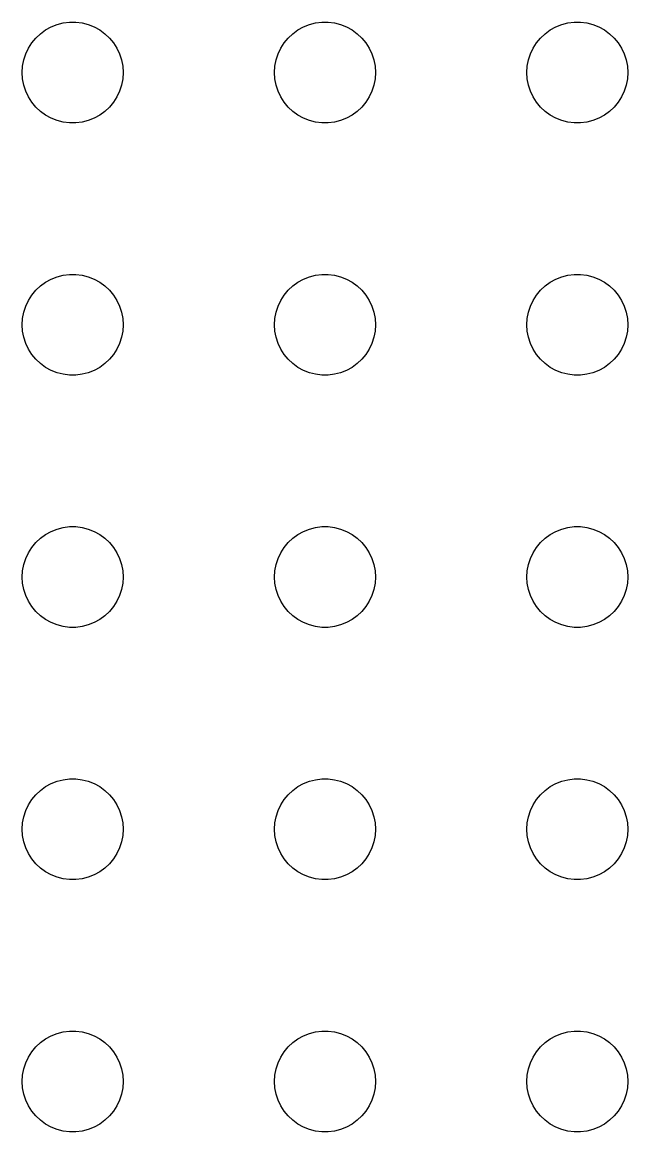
# Model space of a CAD drawing. Header units: metres. Extents: x -150 to 150, y -149 to 149.
# Drawn here: x -1.5 to 16.5, y 36 to 69 of the extents above; entities that cross this region are included whole.
import ezdxf

# ---------------------------------------------------------------- set-up
doc = ezdxf.new("R2010")
doc.units = ezdxf.units.M

msp = doc.modelspace()

# ---------------------------------------------------------------- linework, layer by layer
for p, q in [((-0.46352, 68.9266), (-0.28107, 68.9734)), ((-0.28107, 68.9734), (-0.09418, 68.997)), ((-0.09418, 68.997), (0.09418, 68.997)), ((0.09418, 68.997), (0.28107, 68.9734)), ((0.28107, 68.9734), (0.46352, 68.9266)), ((7.03647, 68.9266), (7.21892, 68.9734)), ((7.21892, 68.9734), (7.40581, 68.997)), ((7.40581, 68.997), (7.59418, 68.997)), ((7.59418, 68.997), (7.78107, 68.9734)), ((7.78107, 68.9734), (7.96352, 68.9266)), ((14.5365, 68.9266), (14.7189, 68.9734)), ((14.7189, 68.9734), (14.9058, 68.997)), ((14.9058, 68.997), (15.0942, 68.997)), ((15.0942, 68.997), (15.2811, 68.9734)), ((15.2811, 68.9734), (15.4635, 68.9266)), ((-1.09344, 68.5268), (-0.95613, 68.6558)), ((-0.95613, 68.6558), (-0.80373, 68.7665)), ((-0.80373, 68.7665), (-0.63866, 68.8572)), ((-0.63866, 68.8572), (-0.46352, 68.9266)), ((0.46352, 68.9266), (0.63866, 68.8572)), ((0.63866, 68.8572), (0.80373, 68.7665)), ((0.80373, 68.7665), (0.95613, 68.6558)), ((0.95613, 68.6558), (1.09344, 68.5268)), ((6.40654, 68.5268), (6.54385, 68.6558)), ((6.54385, 68.6558), (6.69626, 68.7665)), ((6.69626, 68.7665), (6.86133, 68.8572)), ((6.86133, 68.8572), (7.03647, 68.9266)), ((7.96352, 68.9266), (8.13866, 68.8572)), ((8.13866, 68.8572), (8.30373, 68.7665)), ((8.30373, 68.7665), (8.45613, 68.6558)), ((8.45613, 68.6558), (8.59344, 68.5268)), ((13.9065, 68.5268), (14.0439, 68.6558)), ((14.0439, 68.6558), (14.1963, 68.7665)), ((14.1963, 68.7665), (14.3613, 68.8572)), ((14.3613, 68.8572), (14.5365, 68.9266)), ((15.4635, 68.9266), (15.6387, 68.8572)), ((15.6387, 68.8572), (15.8037, 68.7665)), ((15.8037, 68.7665), (15.9561, 68.6558)), ((15.9561, 68.6558), (16.0934, 68.5268)), ((-1.31445, 68.2226), (-1.21352, 68.3817)), ((-1.21352, 68.3817), (-1.09344, 68.5268)), ((1.09344, 68.5268), (1.21352, 68.3817)), ((1.21352, 68.3817), (1.31445, 68.2226)), ((6.18553, 68.2226), (6.28647, 68.3817)), ((6.28647, 68.3817), (6.40654, 68.5268)), ((8.59344, 68.5268), (8.71352, 68.3817)), ((8.71352, 68.3817), (8.81445, 68.2226)), ((13.6855, 68.2226), (13.7865, 68.3817)), ((13.7865, 68.3817), (13.9065, 68.5268)), ((16.0934, 68.5268), (16.2135, 68.3817)), ((16.2135, 68.3817), (16.3145, 68.2226)), ((-1.45287, 67.873), (-1.39465, 68.0522)), ((-1.39465, 68.0522), (-1.31445, 68.2226)), ((1.31445, 68.2226), (1.39465, 68.0522)), ((1.39465, 68.0522), (1.45287, 67.873)), ((6.04712, 67.873), (6.10533, 68.0522)), ((6.10533, 68.0522), (6.18553, 68.2226)), ((8.81445, 68.2226), (8.89465, 68.0522)), ((8.89465, 68.0522), (8.95287, 67.873)), ((13.5471, 67.873), (13.6053, 68.0522)), ((13.6053, 68.0522), (13.6855, 68.2226)), ((16.3145, 68.2226), (16.3947, 68.0522)), ((16.3947, 68.0522), (16.4529, 67.873)), ((-1.5, 67.5), (-1.48816, 67.688)), ((-1.48816, 67.688), (-1.45287, 67.873)), ((1.45287, 67.873), (1.48816, 67.688)), ((1.48816, 67.688), (1.5, 67.5)), ((6, 67.5), (6.01183, 67.688)), ((6.01183, 67.688), (6.04712, 67.873)), ((8.95287, 67.873), (8.98816, 67.688)), ((8.98816, 67.688), (9, 67.5)), ((13.5, 67.5), (13.5118, 67.688)), ((13.5118, 67.688), (13.5471, 67.873)), ((16.4529, 67.873), (16.4882, 67.688)), ((16.4882, 67.688), (16.5, 67.5)), ((-1.48816, 67.312), (-1.5, 67.5)), ((-1.45287, 67.127), (-1.48816, 67.312)), ((1.48816, 67.312), (1.45287, 67.127)), ((1.5, 67.5), (1.48816, 67.312)), ((6.01183, 67.312), (6, 67.5)), ((6.04712, 67.127), (6.01183, 67.312)), ((8.98816, 67.312), (8.95287, 67.127)), ((9, 67.5), (8.98816, 67.312)), ((13.5118, 67.312), (13.5, 67.5)), ((13.5471, 67.127), (13.5118, 67.312)), ((16.4882, 67.312), (16.4529, 67.127)), ((16.5, 67.5), (16.4882, 67.312)), ((-1.39465, 66.9478), (-1.45287, 67.127)), ((1.45287, 67.127), (1.39465, 66.9478)), ((6.10533, 66.9478), (6.04712, 67.127)), ((8.95287, 67.127), (8.89465, 66.9478)), ((13.6053, 66.9478), (13.5471, 67.127)), ((16.4529, 67.127), (16.3947, 66.9478)), ((-1.31445, 66.7774), (-1.39465, 66.9478)), ((-1.21352, 66.6183), (-1.31445, 66.7774)), ((1.31445, 66.7774), (1.21352, 66.6183)), ((1.39465, 66.9478), (1.31445, 66.7774)), ((6.18553, 66.7774), (6.10533, 66.9478)), ((6.28647, 66.6183), (6.18553, 66.7774)), ((8.81445, 66.7774), (8.71352, 66.6183)), ((8.89465, 66.9478), (8.81445, 66.7774)), ((13.6855, 66.7774), (13.6053, 66.9478)), ((13.7865, 66.6183), (13.6855, 66.7774)), ((16.3145, 66.7774), (16.2135, 66.6183)), ((16.3947, 66.9478), (16.3145, 66.7774)), ((-1.09344, 66.4732), (-1.21352, 66.6183)), ((-0.95613, 66.3442), (-1.09344, 66.4732)), ((-0.80373, 66.2335), (-0.95613, 66.3442)), ((0.95613, 66.3442), (0.80373, 66.2335)), ((1.09344, 66.4732), (0.95613, 66.3442)), ((1.21352, 66.6183), (1.09344, 66.4732)), ((6.40654, 66.4732), (6.28647, 66.6183)), ((6.54385, 66.3442), (6.40654, 66.4732)), ((6.69626, 66.2335), (6.54385, 66.3442)), ((8.45613, 66.3442), (8.30373, 66.2335)), ((8.59344, 66.4732), (8.45613, 66.3442)), ((8.71352, 66.6183), (8.59344, 66.4732)), ((13.9065, 66.4732), (13.7865, 66.6183)), ((14.0439, 66.3442), (13.9065, 66.4732)), ((14.1963, 66.2335), (14.0439, 66.3442)), ((15.9561, 66.3442), (15.8037, 66.2335)), ((16.0934, 66.4732), (15.9561, 66.3442)), ((16.2135, 66.6183), (16.0934, 66.4732)), ((-0.63866, 66.1428), (-0.80373, 66.2335)), ((-0.46352, 66.0734), (-0.63866, 66.1428)), ((-0.28107, 66.0266), (-0.46352, 66.0734)), ((-0.09418, 66.003), (-0.28107, 66.0266)), ((0.09418, 66.003), (-0.09418, 66.003)), ((0.28107, 66.0266), (0.09418, 66.003)), ((0.46352, 66.0734), (0.28107, 66.0266)), ((0.63866, 66.1428), (0.46352, 66.0734)), ((0.80373, 66.2335), (0.63866, 66.1428)), ((6.86133, 66.1428), (6.69626, 66.2335)), ((7.03647, 66.0734), (6.86133, 66.1428)), ((7.21892, 66.0266), (7.03647, 66.0734)), ((7.40581, 66.003), (7.21892, 66.0266)), ((7.59418, 66.003), (7.40581, 66.003)), ((7.78107, 66.0266), (7.59418, 66.003)), ((7.96352, 66.0734), (7.78107, 66.0266)), ((8.13866, 66.1428), (7.96352, 66.0734)), ((8.30373, 66.2335), (8.13866, 66.1428)), ((14.3613, 66.1428), (14.1963, 66.2335)), ((14.5365, 66.0734), (14.3613, 66.1428)), ((14.7189, 66.0266), (14.5365, 66.0734)), ((14.9058, 66.003), (14.7189, 66.0266)), ((15.0942, 66.003), (14.9058, 66.003)), ((15.2811, 66.0266), (15.0942, 66.003)), ((15.4635, 66.0734), (15.2811, 66.0266)), ((15.6387, 66.1428), (15.4635, 66.0734)), ((15.8037, 66.2335), (15.6387, 66.1428)), ((-0.63866, 61.3572), (-0.46352, 61.4266)), ((-0.46352, 61.4266), (-0.28107, 61.4734)), ((-0.28107, 61.4734), (-0.09418, 61.497)), ((-0.09418, 61.497), (0.09418, 61.497)), ((0.09418, 61.497), (0.28107, 61.4734)), ((0.28107, 61.4734), (0.46352, 61.4266)), ((0.46352, 61.4266), (0.63866, 61.3572)), ((6.86133, 61.3572), (7.03647, 61.4266)), ((7.03647, 61.4266), (7.21892, 61.4734)), ((7.21892, 61.4734), (7.40581, 61.497)), ((7.40581, 61.497), (7.59418, 61.497)), ((7.59418, 61.497), (7.78107, 61.4734)), ((7.78107, 61.4734), (7.96352, 61.4266)), ((7.96352, 61.4266), (8.13866, 61.3572)), ((14.3613, 61.3572), (14.5365, 61.4266)), ((14.5365, 61.4266), (14.7189, 61.4734)), ((14.7189, 61.4734), (14.9058, 61.497)), ((14.9058, 61.497), (15.0942, 61.497)), ((15.0942, 61.497), (15.2811, 61.4734)), ((15.2811, 61.4734), (15.4635, 61.4266)), ((15.4635, 61.4266), (15.6387, 61.3572)), ((-1.09344, 61.0268), (-0.95613, 61.1558)), ((-0.95613, 61.1558), (-0.80373, 61.2665)), ((-0.80373, 61.2665), (-0.63866, 61.3572)), ((0.63866, 61.3572), (0.80373, 61.2665)), ((0.80373, 61.2665), (0.95613, 61.1558)), ((0.95613, 61.1558), (1.09344, 61.0268)), ((6.40654, 61.0268), (6.54385, 61.1558)), ((6.54385, 61.1558), (6.69626, 61.2665)), ((6.69626, 61.2665), (6.86133, 61.3572)), ((8.13866, 61.3572), (8.30373, 61.2665)), ((8.30373, 61.2665), (8.45613, 61.1558)), ((8.45613, 61.1558), (8.59344, 61.0268)), ((13.9065, 61.0268), (14.0439, 61.1558)), ((14.0439, 61.1558), (14.1963, 61.2665)), ((14.1963, 61.2665), (14.3613, 61.3572)), ((15.6387, 61.3572), (15.8037, 61.2665)), ((15.8037, 61.2665), (15.9561, 61.1558)), ((15.9561, 61.1558), (16.0934, 61.0268)), ((-1.39465, 60.5522), (-1.31445, 60.7226)), ((-1.31445, 60.7226), (-1.21352, 60.8817)), ((-1.21352, 60.8817), (-1.09344, 61.0268)), ((1.09344, 61.0268), (1.21352, 60.8817)), ((1.21352, 60.8817), (1.31445, 60.7226)), ((1.31445, 60.7226), (1.39465, 60.5522)), ((6.10533, 60.5522), (6.18553, 60.7226)), ((6.18553, 60.7226), (6.28647, 60.8817)), ((6.28647, 60.8817), (6.40654, 61.0268)), ((8.59344, 61.0268), (8.71352, 60.8817)), ((8.71352, 60.8817), (8.81445, 60.7226)), ((8.81445, 60.7226), (8.89465, 60.5522)), ((13.6053, 60.5522), (13.6855, 60.7226)), ((13.6855, 60.7226), (13.7865, 60.8817)), ((13.7865, 60.8817), (13.9065, 61.0268)), ((16.0934, 61.0268), (16.2135, 60.8817)), ((16.2135, 60.8817), (16.3145, 60.7226)), ((16.3145, 60.7226), (16.3947, 60.5522)), ((-1.45287, 60.373), (-1.39465, 60.5522)), ((1.39465, 60.5522), (1.45287, 60.373)), ((6.04712, 60.373), (6.10533, 60.5522)), ((8.89465, 60.5522), (8.95287, 60.373)), ((13.5471, 60.373), (13.6053, 60.5522)), ((16.3947, 60.5522), (16.4529, 60.373)), ((-1.5, 60), (-1.48816, 60.188)), ((-1.48816, 60.188), (-1.45287, 60.373)), ((1.45287, 60.373), (1.48816, 60.188)), ((1.48816, 60.188), (1.5, 60)), ((6, 60), (6.01183, 60.188)), ((6.01183, 60.188), (6.04712, 60.373)), ((8.95287, 60.373), (8.98816, 60.188)), ((8.98816, 60.188), (9, 60)), ((13.5, 60), (13.5118, 60.188)), ((13.5118, 60.188), (13.5471, 60.373)), ((16.4529, 60.373), (16.4882, 60.188)), ((16.4882, 60.188), (16.5, 60)), ((-1.48816, 59.812), (-1.5, 60)), ((-1.45287, 59.627), (-1.48816, 59.812)), ((1.48816, 59.812), (1.45287, 59.627)), ((1.5, 60), (1.48816, 59.812)), ((6.01183, 59.812), (6, 60)), ((6.04712, 59.627), (6.01183, 59.812)), ((8.98816, 59.812), (8.95287, 59.627)), ((9, 60), (8.98816, 59.812)), ((13.5118, 59.812), (13.5, 60)), ((13.5471, 59.627), (13.5118, 59.812)), ((16.4882, 59.812), (16.4529, 59.627)), ((16.5, 60), (16.4882, 59.812)), ((-1.39465, 59.4478), (-1.45287, 59.627)), ((-1.31445, 59.2774), (-1.39465, 59.4478)), ((1.39465, 59.4478), (1.31445, 59.2774)), ((1.45287, 59.627), (1.39465, 59.4478)), ((6.10533, 59.4478), (6.04712, 59.627)), ((6.18553, 59.2774), (6.10533, 59.4478)), ((8.89465, 59.4478), (8.81445, 59.2774)), ((8.95287, 59.627), (8.89465, 59.4478)), ((13.6053, 59.4478), (13.5471, 59.627)), ((13.6855, 59.2774), (13.6053, 59.4478)), ((16.3947, 59.4478), (16.3145, 59.2774)), ((16.4529, 59.627), (16.3947, 59.4478)), ((-1.21352, 59.1183), (-1.31445, 59.2774)), ((-1.09344, 58.9732), (-1.21352, 59.1183)), ((1.21352, 59.1183), (1.09344, 58.9732)), ((1.31445, 59.2774), (1.21352, 59.1183)), ((6.28647, 59.1183), (6.18553, 59.2774)), ((6.40654, 58.9732), (6.28647, 59.1183)), ((8.71352, 59.1183), (8.59344, 58.9732)), ((8.81445, 59.2774), (8.71352, 59.1183)), ((13.7865, 59.1183), (13.6855, 59.2774)), ((13.9065, 58.9732), (13.7865, 59.1183)), ((16.2135, 59.1183), (16.0934, 58.9732)), ((16.3145, 59.2774), (16.2135, 59.1183)), ((-0.95613, 58.8442), (-1.09344, 58.9732)), ((-0.80373, 58.7335), (-0.95613, 58.8442)), ((-0.63866, 58.6428), (-0.80373, 58.7335)), ((0.80373, 58.7335), (0.63866, 58.6428)), ((0.95613, 58.8442), (0.80373, 58.7335)), ((1.09344, 58.9732), (0.95613, 58.8442)), ((6.54385, 58.8442), (6.40654, 58.9732)), ((6.69626, 58.7335), (6.54385, 58.8442)), ((6.86133, 58.6428), (6.69626, 58.7335)), ((8.30373, 58.7335), (8.13866, 58.6428)), ((8.45613, 58.8442), (8.30373, 58.7335)), ((8.59344, 58.9732), (8.45613, 58.8442)), ((14.0439, 58.8442), (13.9065, 58.9732)), ((14.1963, 58.7335), (14.0439, 58.8442)), ((14.3613, 58.6428), (14.1963, 58.7335)), ((15.8037, 58.7335), (15.6387, 58.6428)), ((15.9561, 58.8442), (15.8037, 58.7335)), ((16.0934, 58.9732), (15.9561, 58.8442)), ((-0.46352, 58.5734), (-0.63866, 58.6428)), ((-0.28107, 58.5266), (-0.46352, 58.5734)), ((-0.09418, 58.503), (-0.28107, 58.5266)), ((0.09418, 58.503), (-0.09418, 58.503)), ((0.28107, 58.5266), (0.09418, 58.503)), ((0.46352, 58.5734), (0.28107, 58.5266)), ((0.63866, 58.6428), (0.46352, 58.5734)), ((7.03647, 58.5734), (6.86133, 58.6428)), ((7.21892, 58.5266), (7.03647, 58.5734)), ((7.40581, 58.503), (7.21892, 58.5266)), ((7.59418, 58.503), (7.40581, 58.503)), ((7.78107, 58.5266), (7.59418, 58.503)), ((7.96352, 58.5734), (7.78107, 58.5266)), ((8.13866, 58.6428), (7.96352, 58.5734)), ((14.5365, 58.5734), (14.3613, 58.6428)), ((14.7189, 58.5266), (14.5365, 58.5734)), ((14.9058, 58.503), (14.7189, 58.5266)), ((15.0942, 58.503), (14.9058, 58.503)), ((15.2811, 58.5266), (15.0942, 58.503)), ((15.4635, 58.5734), (15.2811, 58.5266)), ((15.6387, 58.6428), (15.4635, 58.5734)), ((-0.80373, 53.7665), (-0.63866, 53.8572)), ((-0.63866, 53.8572), (-0.46352, 53.9266)), ((-0.46352, 53.9266), (-0.28107, 53.9734)), ((-0.28107, 53.9734), (-0.09418, 53.997)), ((-0.09418, 53.997), (0.09418, 53.997)), ((0.09418, 53.997), (0.28107, 53.9734)), ((0.28107, 53.9734), (0.46352, 53.9266)), ((0.46352, 53.9266), (0.63866, 53.8572)), ((0.63866, 53.8572), (0.80373, 53.7665)), ((6.69626, 53.7665), (6.86133, 53.8572)), ((6.86133, 53.8572), (7.03647, 53.9266)), ((7.03647, 53.9266), (7.21892, 53.9734)), ((7.21892, 53.9734), (7.40581, 53.997)), ((7.40581, 53.997), (7.59418, 53.997)), ((7.59418, 53.997), (7.78107, 53.9734)), ((7.78107, 53.9734), (7.96352, 53.9266)), ((7.96352, 53.9266), (8.13866, 53.8572)), ((8.13866, 53.8572), (8.30373, 53.7665)), ((14.1963, 53.7665), (14.3613, 53.8572)), ((14.3613, 53.8572), (14.5365, 53.9266)), ((14.5365, 53.9266), (14.7189, 53.9734)), ((14.7189, 53.9734), (14.9058, 53.997)), ((14.9058, 53.997), (15.0942, 53.997)), ((15.0942, 53.997), (15.2811, 53.9734)), ((15.2811, 53.9734), (15.4635, 53.9266)), ((15.4635, 53.9266), (15.6387, 53.8572)), ((15.6387, 53.8572), (15.8037, 53.7665)), ((-1.21352, 53.3817), (-1.09344, 53.5268)), ((-1.09344, 53.5268), (-0.95613, 53.6558)), ((-0.95613, 53.6558), (-0.80373, 53.7665)), ((0.80373, 53.7665), (0.95613, 53.6558)), ((0.95613, 53.6558), (1.09344, 53.5268)), ((1.09344, 53.5268), (1.21352, 53.3817)), ((6.28647, 53.3817), (6.40654, 53.5268)), ((6.40654, 53.5268), (6.54385, 53.6558)), ((6.54385, 53.6558), (6.69626, 53.7665)), ((8.30373, 53.7665), (8.45613, 53.6558)), ((8.45613, 53.6558), (8.59344, 53.5268)), ((8.59344, 53.5268), (8.71352, 53.3817)), ((13.7865, 53.3817), (13.9065, 53.5268)), ((13.9065, 53.5268), (14.0439, 53.6558)), ((14.0439, 53.6558), (14.1963, 53.7665)), ((15.8037, 53.7665), (15.9561, 53.6558)), ((15.9561, 53.6558), (16.0934, 53.5268)), ((16.0934, 53.5268), (16.2135, 53.3817)), ((-1.39465, 53.0522), (-1.31445, 53.2226)), ((-1.31445, 53.2226), (-1.21352, 53.3817)), ((1.21352, 53.3817), (1.31445, 53.2226)), ((1.31445, 53.2226), (1.39465, 53.0522)), ((6.10533, 53.0522), (6.18553, 53.2226)), ((6.18553, 53.2226), (6.28647, 53.3817)), ((8.71352, 53.3817), (8.81445, 53.2226)), ((8.81445, 53.2226), (8.89465, 53.0522)), ((13.6053, 53.0522), (13.6855, 53.2226)), ((13.6855, 53.2226), (13.7865, 53.3817)), ((16.2135, 53.3817), (16.3145, 53.2226)), ((16.3145, 53.2226), (16.3947, 53.0522)), ((-1.48816, 52.688), (-1.45287, 52.873)), ((-1.45287, 52.873), (-1.39465, 53.0522)), ((1.39465, 53.0522), (1.45287, 52.873)), ((1.45287, 52.873), (1.48816, 52.688)), ((6.01183, 52.688), (6.04712, 52.873)), ((6.04712, 52.873), (6.10533, 53.0522)), ((8.89465, 53.0522), (8.95287, 52.873)), ((8.95287, 52.873), (8.98816, 52.688)), ((13.5118, 52.688), (13.5471, 52.873)), ((13.5471, 52.873), (13.6053, 53.0522)), ((16.3947, 53.0522), (16.4529, 52.873)), ((16.4529, 52.873), (16.4882, 52.688)), ((-1.5, 52.5), (-1.48816, 52.688)), ((-1.48816, 52.312), (-1.5, 52.5)), ((1.48816, 52.688), (1.5, 52.5)), ((1.5, 52.5), (1.48816, 52.312)), ((6, 52.5), (6.01183, 52.688)), ((6.01183, 52.312), (6, 52.5)), ((8.98816, 52.688), (9, 52.5)), ((9, 52.5), (8.98816, 52.312)), ((13.5, 52.5), (13.5118, 52.688)), ((13.5118, 52.312), (13.5, 52.5)), ((16.4882, 52.688), (16.5, 52.5)), ((16.5, 52.5), (16.4882, 52.312)), ((-1.45287, 52.127), (-1.48816, 52.312)), ((1.48816, 52.312), (1.45287, 52.127)), ((6.04712, 52.127), (6.01183, 52.312)), ((8.98816, 52.312), (8.95287, 52.127)), ((13.5471, 52.127), (13.5118, 52.312)), ((16.4882, 52.312), (16.4529, 52.127)), ((-1.39465, 51.9478), (-1.45287, 52.127)), ((-1.31445, 51.7774), (-1.39465, 51.9478)), ((1.39465, 51.9478), (1.31445, 51.7774)), ((1.45287, 52.127), (1.39465, 51.9478)), ((6.10533, 51.9478), (6.04712, 52.127)), ((6.18553, 51.7774), (6.10533, 51.9478)), ((8.89465, 51.9478), (8.81445, 51.7774)), ((8.95287, 52.127), (8.89465, 51.9478)), ((13.6053, 51.9478), (13.5471, 52.127)), ((13.6855, 51.7774), (13.6053, 51.9478)), ((16.3947, 51.9478), (16.3145, 51.7774)), ((16.4529, 52.127), (16.3947, 51.9478)), ((-1.21352, 51.6183), (-1.31445, 51.7774)), ((-1.09344, 51.4732), (-1.21352, 51.6183)), ((-0.95613, 51.3442), (-1.09344, 51.4732)), ((1.09344, 51.4732), (0.95613, 51.3442)), ((1.21352, 51.6183), (1.09344, 51.4732)), ((1.31445, 51.7774), (1.21352, 51.6183)), ((6.28647, 51.6183), (6.18553, 51.7774)), ((6.40654, 51.4732), (6.28647, 51.6183)), ((6.54385, 51.3442), (6.40654, 51.4732)), ((8.59344, 51.4732), (8.45613, 51.3442)), ((8.71352, 51.6183), (8.59344, 51.4732)), ((8.81445, 51.7774), (8.71352, 51.6183)), ((13.7865, 51.6183), (13.6855, 51.7774)), ((13.9065, 51.4732), (13.7865, 51.6183)), ((14.0439, 51.3442), (13.9065, 51.4732)), ((16.0934, 51.4732), (15.9561, 51.3442)), ((16.2135, 51.6183), (16.0934, 51.4732)), ((16.3145, 51.7774), (16.2135, 51.6183)), ((-0.80373, 51.2335), (-0.95613, 51.3442)), ((-0.63866, 51.1428), (-0.80373, 51.2335)), ((-0.46352, 51.0734), (-0.63866, 51.1428)), ((0.63866, 51.1428), (0.46352, 51.0734)), ((0.80373, 51.2335), (0.63866, 51.1428)), ((0.95613, 51.3442), (0.80373, 51.2335)), ((6.69626, 51.2335), (6.54385, 51.3442)), ((6.86133, 51.1428), (6.69626, 51.2335)), ((7.03647, 51.0734), (6.86133, 51.1428)), ((8.13866, 51.1428), (7.96352, 51.0734)), ((8.30373, 51.2335), (8.13866, 51.1428)), ((8.45613, 51.3442), (8.30373, 51.2335)), ((14.1963, 51.2335), (14.0439, 51.3442)), ((14.3613, 51.1428), (14.1963, 51.2335)), ((14.5365, 51.0734), (14.3613, 51.1428)), ((15.6387, 51.1428), (15.4635, 51.0734)), ((15.8037, 51.2335), (15.6387, 51.1428)), ((15.9561, 51.3442), (15.8037, 51.2335)), ((-0.28107, 51.0266), (-0.46352, 51.0734)), ((-0.09418, 51.003), (-0.28107, 51.0266)), ((0.09418, 51.003), (-0.09418, 51.003)), ((0.28107, 51.0266), (0.09418, 51.003)), ((0.46352, 51.0734), (0.28107, 51.0266)), ((7.21892, 51.0266), (7.03647, 51.0734)), ((7.40581, 51.003), (7.21892, 51.0266)), ((7.59418, 51.003), (7.40581, 51.003)), ((7.78107, 51.0266), (7.59418, 51.003)), ((7.96352, 51.0734), (7.78107, 51.0266)), ((14.7189, 51.0266), (14.5365, 51.0734)), ((14.9058, 51.003), (14.7189, 51.0266)), ((15.0942, 51.003), (14.9058, 51.003)), ((15.2811, 51.0266), (15.0942, 51.003)), ((15.4635, 51.0734), (15.2811, 51.0266)), ((-0.95613, 46.1558), (-0.80373, 46.2665)), ((-0.80373, 46.2665), (-0.63866, 46.3572)), ((-0.63866, 46.3572), (-0.46352, 46.4266)), ((-0.46352, 46.4266), (-0.28107, 46.4734)), ((-0.28107, 46.4734), (-0.09418, 46.497)), ((-0.09418, 46.497), (0.09418, 46.497)), ((0.09418, 46.497), (0.28107, 46.4734)), ((0.28107, 46.4734), (0.46352, 46.4266)), ((0.46352, 46.4266), (0.63866, 46.3572)), ((0.63866, 46.3572), (0.80373, 46.2665)), ((0.80373, 46.2665), (0.95613, 46.1558)), ((6.54385, 46.1558), (6.69626, 46.2665)), ((6.69626, 46.2665), (6.86133, 46.3572)), ((6.86133, 46.3572), (7.03647, 46.4266)), ((7.03647, 46.4266), (7.21892, 46.4734)), ((7.21892, 46.4734), (7.40581, 46.497)), ((7.40581, 46.497), (7.59418, 46.497)), ((7.59418, 46.497), (7.78107, 46.4734)), ((7.78107, 46.4734), (7.96352, 46.4266)), ((7.96352, 46.4266), (8.13866, 46.3572)), ((8.13866, 46.3572), (8.30373, 46.2665)), ((8.30373, 46.2665), (8.45613, 46.1558)), ((14.0439, 46.1558), (14.1963, 46.2665)), ((14.1963, 46.2665), (14.3613, 46.3572)), ((14.3613, 46.3572), (14.5365, 46.4266)), ((14.5365, 46.4266), (14.7189, 46.4734)), ((14.7189, 46.4734), (14.9058, 46.497)), ((14.9058, 46.497), (15.0942, 46.497)), ((15.0942, 46.497), (15.2811, 46.4734)), ((15.2811, 46.4734), (15.4635, 46.4266)), ((15.4635, 46.4266), (15.6387, 46.3572)), ((15.6387, 46.3572), (15.8037, 46.2665)), ((15.8037, 46.2665), (15.9561, 46.1558)), ((-1.31445, 45.7226), (-1.21352, 45.8817)), ((-1.21352, 45.8817), (-1.09344, 46.0268)), ((-1.09344, 46.0268), (-0.95613, 46.1558)), ((0.95613, 46.1558), (1.09344, 46.0268)), ((1.09344, 46.0268), (1.21352, 45.8817)), ((1.21352, 45.8817), (1.31445, 45.7226)), ((6.18553, 45.7226), (6.28647, 45.8817)), ((6.28647, 45.8817), (6.40654, 46.0268)), ((6.40654, 46.0268), (6.54385, 46.1558)), ((8.45613, 46.1558), (8.59344, 46.0268)), ((8.59344, 46.0268), (8.71352, 45.8817)), ((8.71352, 45.8817), (8.81445, 45.7226)), ((13.6855, 45.7226), (13.7865, 45.8817)), ((13.7865, 45.8817), (13.9065, 46.0268)), ((13.9065, 46.0268), (14.0439, 46.1558)), ((15.9561, 46.1558), (16.0934, 46.0268)), ((16.0934, 46.0268), (16.2135, 45.8817)), ((16.2135, 45.8817), (16.3145, 45.7226)), ((-1.45287, 45.373), (-1.39465, 45.5522)), ((-1.39465, 45.5522), (-1.31445, 45.7226)), ((1.31445, 45.7226), (1.39465, 45.5522)), ((1.39465, 45.5522), (1.45287, 45.373)), ((6.04712, 45.373), (6.10533, 45.5522)), ((6.10533, 45.5522), (6.18553, 45.7226)), ((8.81445, 45.7226), (8.89465, 45.5522)), ((8.89465, 45.5522), (8.95287, 45.373)), ((13.5471, 45.373), (13.6053, 45.5522)), ((13.6053, 45.5522), (13.6855, 45.7226)), ((16.3145, 45.7226), (16.3947, 45.5522)), ((16.3947, 45.5522), (16.4529, 45.373)), ((-1.48816, 45.188), (-1.45287, 45.373)), ((1.45287, 45.373), (1.48816, 45.188)), ((6.01183, 45.188), (6.04712, 45.373)), ((8.95287, 45.373), (8.98816, 45.188)), ((13.5118, 45.188), (13.5471, 45.373)), ((16.4529, 45.373), (16.4882, 45.188)), ((-1.5, 45), (-1.48816, 45.188)), ((-1.48816, 44.812), (-1.5, 45)), ((1.48816, 45.188), (1.5, 45)), ((1.5, 45), (1.48816, 44.812)), ((6, 45), (6.01183, 45.188)), ((6.01183, 44.812), (6, 45)), ((8.98816, 45.188), (9, 45)), ((9, 45), (8.98816, 44.812)), ((13.5, 45), (13.5118, 45.188)), ((13.5118, 44.812), (13.5, 45)), ((16.4882, 45.188), (16.5, 45)), ((16.5, 45), (16.4882, 44.812)), ((-1.45287, 44.627), (-1.48816, 44.812)), ((-1.39465, 44.4478), (-1.45287, 44.627)), ((1.45287, 44.627), (1.39465, 44.4478)), ((1.48816, 44.812), (1.45287, 44.627)), ((6.04712, 44.627), (6.01183, 44.812)), ((6.10533, 44.4478), (6.04712, 44.627)), ((8.95287, 44.627), (8.89465, 44.4478)), ((8.98816, 44.812), (8.95287, 44.627)), ((13.5471, 44.627), (13.5118, 44.812)), ((13.6053, 44.4478), (13.5471, 44.627)), ((16.4529, 44.627), (16.3947, 44.4478)), ((16.4882, 44.812), (16.4529, 44.627)), ((-1.31445, 44.2774), (-1.39465, 44.4478)), ((-1.21352, 44.1183), (-1.31445, 44.2774)), ((1.31445, 44.2774), (1.21352, 44.1183)), ((1.39465, 44.4478), (1.31445, 44.2774)), ((6.18553, 44.2774), (6.10533, 44.4478)), ((6.28647, 44.1183), (6.18553, 44.2774)), ((8.81445, 44.2774), (8.71352, 44.1183)), ((8.89465, 44.4478), (8.81445, 44.2774)), ((13.6855, 44.2774), (13.6053, 44.4478)), ((13.7865, 44.1183), (13.6855, 44.2774)), ((16.3145, 44.2774), (16.2135, 44.1183)), ((16.3947, 44.4478), (16.3145, 44.2774)), ((-1.09344, 43.9732), (-1.21352, 44.1183)), ((-0.95613, 43.8442), (-1.09344, 43.9732)), ((1.09344, 43.9732), (0.95613, 43.8442)), ((1.21352, 44.1183), (1.09344, 43.9732)), ((6.40654, 43.9732), (6.28647, 44.1183)), ((6.54385, 43.8442), (6.40654, 43.9732)), ((8.59344, 43.9732), (8.45613, 43.8442)), ((8.71352, 44.1183), (8.59344, 43.9732)), ((13.9065, 43.9732), (13.7865, 44.1183)), ((14.0439, 43.8442), (13.9065, 43.9732)), ((16.0934, 43.9732), (15.9561, 43.8442)), ((16.2135, 44.1183), (16.0934, 43.9732)), ((-0.80373, 43.7335), (-0.95613, 43.8442)), ((-0.63866, 43.6428), (-0.80373, 43.7335)), ((-0.46352, 43.5734), (-0.63866, 43.6428)), ((-0.28107, 43.5266), (-0.46352, 43.5734)), ((0.46352, 43.5734), (0.28107, 43.5266)), ((0.63866, 43.6428), (0.46352, 43.5734)), ((0.80373, 43.7335), (0.63866, 43.6428)), ((0.95613, 43.8442), (0.80373, 43.7335)), ((6.69626, 43.7335), (6.54385, 43.8442)), ((6.86133, 43.6428), (6.69626, 43.7335)), ((7.03647, 43.5734), (6.86133, 43.6428)), ((7.21892, 43.5266), (7.03647, 43.5734)), ((7.96352, 43.5734), (7.78107, 43.5266)), ((8.13866, 43.6428), (7.96352, 43.5734)), ((8.30373, 43.7335), (8.13866, 43.6428)), ((8.45613, 43.8442), (8.30373, 43.7335)), ((14.1963, 43.7335), (14.0439, 43.8442)), ((14.3613, 43.6428), (14.1963, 43.7335)), ((14.5365, 43.5734), (14.3613, 43.6428)), ((14.7189, 43.5266), (14.5365, 43.5734)), ((15.4635, 43.5734), (15.2811, 43.5266)), ((15.6387, 43.6428), (15.4635, 43.5734)), ((15.8037, 43.7335), (15.6387, 43.6428)), ((15.9561, 43.8442), (15.8037, 43.7335)), ((-0.09418, 43.503), (-0.28107, 43.5266)), ((0.09418, 43.503), (-0.09418, 43.503)), ((0.28107, 43.5266), (0.09418, 43.503)), ((7.40581, 43.503), (7.21892, 43.5266)), ((7.59418, 43.503), (7.40581, 43.503)), ((7.78107, 43.5266), (7.59418, 43.503)), ((14.9058, 43.503), (14.7189, 43.5266)), ((15.0942, 43.503), (14.9058, 43.503)), ((15.2811, 43.5266), (15.0942, 43.503)), ((-0.46352, 38.9266), (-0.28107, 38.9734)), ((-0.28107, 38.9734), (-0.09418, 38.997)), ((-0.09418, 38.997), (0.09418, 38.997)), ((0.09418, 38.997), (0.28107, 38.9734)), ((0.28107, 38.9734), (0.46352, 38.9266)), ((7.03647, 38.9266), (7.21892, 38.9734)), ((7.21892, 38.9734), (7.40581, 38.997)), ((7.40581, 38.997), (7.59418, 38.997)), ((7.59418, 38.997), (7.78107, 38.9734)), ((7.78107, 38.9734), (7.96352, 38.9266)), ((14.5365, 38.9266), (14.7189, 38.9734)), ((14.7189, 38.9734), (14.9058, 38.997)), ((14.9058, 38.997), (15.0942, 38.997)), ((15.0942, 38.997), (15.2811, 38.9734)), ((15.2811, 38.9734), (15.4635, 38.9266)), ((-1.09344, 38.5268), (-0.95613, 38.6558)), ((-0.95613, 38.6558), (-0.80373, 38.7665)), ((-0.80373, 38.7665), (-0.63866, 38.8572)), ((-0.63866, 38.8572), (-0.46352, 38.9266)), ((0.46352, 38.9266), (0.63866, 38.8572)), ((0.63866, 38.8572), (0.80373, 38.7665)), ((0.80373, 38.7665), (0.95613, 38.6558)), ((0.95613, 38.6558), (1.09344, 38.5268)), ((6.40654, 38.5268), (6.54385, 38.6558)), ((6.54385, 38.6558), (6.69626, 38.7665)), ((6.69626, 38.7665), (6.86133, 38.8572)), ((6.86133, 38.8572), (7.03647, 38.9266)), ((7.96352, 38.9266), (8.13866, 38.8572)), ((8.13866, 38.8572), (8.30373, 38.7665)), ((8.30373, 38.7665), (8.45613, 38.6558)), ((8.45613, 38.6558), (8.59344, 38.5268)), ((13.9065, 38.5268), (14.0439, 38.6558)), ((14.0439, 38.6558), (14.1963, 38.7665)), ((14.1963, 38.7665), (14.3613, 38.8572)), ((14.3613, 38.8572), (14.5365, 38.9266)), ((15.4635, 38.9266), (15.6387, 38.8572)), ((15.6387, 38.8572), (15.8037, 38.7665)), ((15.8037, 38.7665), (15.9561, 38.6558)), ((15.9561, 38.6558), (16.0934, 38.5268)), ((-1.31445, 38.2226), (-1.21352, 38.3817)), ((-1.21352, 38.3817), (-1.09344, 38.5268)), ((1.09344, 38.5268), (1.21352, 38.3817)), ((1.21352, 38.3817), (1.31445, 38.2226)), ((6.18553, 38.2226), (6.28647, 38.3817)), ((6.28647, 38.3817), (6.40654, 38.5268)), ((8.59344, 38.5268), (8.71352, 38.3817)), ((8.71352, 38.3817), (8.81445, 38.2226)), ((13.6855, 38.2226), (13.7865, 38.3817)), ((13.7865, 38.3817), (13.9065, 38.5268)), ((16.0934, 38.5268), (16.2135, 38.3817)), ((16.2135, 38.3817), (16.3145, 38.2226)), ((-1.45287, 37.873), (-1.39465, 38.0522)), ((-1.39465, 38.0522), (-1.31445, 38.2226)), ((1.31445, 38.2226), (1.39465, 38.0522)), ((1.39465, 38.0522), (1.45287, 37.873)), ((6.04712, 37.873), (6.10533, 38.0522)), ((6.10533, 38.0522), (6.18553, 38.2226)), ((8.81445, 38.2226), (8.89465, 38.0522)), ((8.89465, 38.0522), (8.95287, 37.873)), ((13.5471, 37.873), (13.6053, 38.0522)), ((13.6053, 38.0522), (13.6855, 38.2226)), ((16.3145, 38.2226), (16.3947, 38.0522)), ((16.3947, 38.0522), (16.4529, 37.873)), ((-1.5, 37.5), (-1.48816, 37.688)), ((-1.48816, 37.688), (-1.45287, 37.873)), ((1.45287, 37.873), (1.48816, 37.688)), ((1.48816, 37.688), (1.5, 37.5)), ((6, 37.5), (6.01183, 37.688)), ((6.01183, 37.688), (6.04712, 37.873)), ((8.95287, 37.873), (8.98816, 37.688)), ((8.98816, 37.688), (9, 37.5)), ((13.5, 37.5), (13.5118, 37.688)), ((13.5118, 37.688), (13.5471, 37.873)), ((16.4529, 37.873), (16.4882, 37.688)), ((16.4882, 37.688), (16.5, 37.5)), ((-1.48816, 37.312), (-1.5, 37.5)), ((-1.45287, 37.127), (-1.48816, 37.312)), ((1.48816, 37.312), (1.45287, 37.127)), ((1.5, 37.5), (1.48816, 37.312)), ((6.01183, 37.312), (6, 37.5)), ((6.04712, 37.127), (6.01183, 37.312)), ((8.98816, 37.312), (8.95287, 37.127)), ((9, 37.5), (8.98816, 37.312)), ((13.5118, 37.312), (13.5, 37.5)), ((13.5471, 37.127), (13.5118, 37.312)), ((16.4882, 37.312), (16.4529, 37.127)), ((16.5, 37.5), (16.4882, 37.312)), ((-1.39465, 36.9478), (-1.45287, 37.127)), ((1.45287, 37.127), (1.39465, 36.9478)), ((6.10533, 36.9478), (6.04712, 37.127)), ((8.95287, 37.127), (8.89465, 36.9478)), ((13.6053, 36.9478), (13.5471, 37.127)), ((16.4529, 37.127), (16.3947, 36.9478)), ((-1.31445, 36.7774), (-1.39465, 36.9478)), ((-1.21352, 36.6183), (-1.31445, 36.7774)), ((1.31445, 36.7774), (1.21352, 36.6183)), ((1.39465, 36.9478), (1.31445, 36.7774)), ((6.18553, 36.7774), (6.10533, 36.9478)), ((6.28647, 36.6183), (6.18553, 36.7774)), ((8.81445, 36.7774), (8.71352, 36.6183)), ((8.89465, 36.9478), (8.81445, 36.7774)), ((13.6855, 36.7774), (13.6053, 36.9478)), ((13.7865, 36.6183), (13.6855, 36.7774)), ((16.3145, 36.7774), (16.2135, 36.6183)), ((16.3947, 36.9478), (16.3145, 36.7774)), ((-1.09344, 36.4732), (-1.21352, 36.6183)), ((-0.95613, 36.3442), (-1.09344, 36.4732)), ((-0.80373, 36.2335), (-0.95613, 36.3442)), ((0.95613, 36.3442), (0.80373, 36.2335)), ((1.09344, 36.4732), (0.95613, 36.3442)), ((1.21352, 36.6183), (1.09344, 36.4732)), ((6.40654, 36.4732), (6.28647, 36.6183)), ((6.54385, 36.3442), (6.40654, 36.4732)), ((6.69626, 36.2335), (6.54385, 36.3442)), ((8.45613, 36.3442), (8.30373, 36.2335)), ((8.59344, 36.4732), (8.45613, 36.3442)), ((8.71352, 36.6183), (8.59344, 36.4732)), ((13.9065, 36.4732), (13.7865, 36.6183)), ((14.0439, 36.3442), (13.9065, 36.4732)), ((14.1963, 36.2335), (14.0439, 36.3442)), ((15.9561, 36.3442), (15.8037, 36.2335)), ((16.0934, 36.4732), (15.9561, 36.3442)), ((16.2135, 36.6183), (16.0934, 36.4732)), ((-0.63866, 36.1428), (-0.80373, 36.2335)), ((-0.46352, 36.0734), (-0.63866, 36.1428)), ((-0.28107, 36.0266), (-0.46352, 36.0734)), ((-0.09418, 36.003), (-0.28107, 36.0266)), ((0.09418, 36.003), (-0.09418, 36.003)), ((0.28107, 36.0266), (0.09418, 36.003)), ((0.46352, 36.0734), (0.28107, 36.0266)), ((0.63866, 36.1428), (0.46352, 36.0734)), ((0.80373, 36.2335), (0.63866, 36.1428)), ((6.86133, 36.1428), (6.69626, 36.2335)), ((7.03647, 36.0734), (6.86133, 36.1428)), ((7.21892, 36.0266), (7.03647, 36.0734)), ((7.40581, 36.003), (7.21892, 36.0266)), ((7.59418, 36.003), (7.40581, 36.003)), ((7.78107, 36.0266), (7.59418, 36.003)), ((7.96352, 36.0734), (7.78107, 36.0266)), ((8.13866, 36.1428), (7.96352, 36.0734)), ((8.30373, 36.2335), (8.13866, 36.1428)), ((14.3613, 36.1428), (14.1963, 36.2335)), ((14.5365, 36.0734), (14.3613, 36.1428)), ((14.7189, 36.0266), (14.5365, 36.0734)), ((14.9058, 36.003), (14.7189, 36.0266)), ((15.0942, 36.003), (14.9058, 36.003)), ((15.2811, 36.0266), (15.0942, 36.003)), ((15.4635, 36.0734), (15.2811, 36.0266)), ((15.6387, 36.1428), (15.4635, 36.0734)), ((15.8037, 36.2335), (15.6387, 36.1428))]:
    msp.add_line(p, q)

doc.saveas('drawing.dxf')
